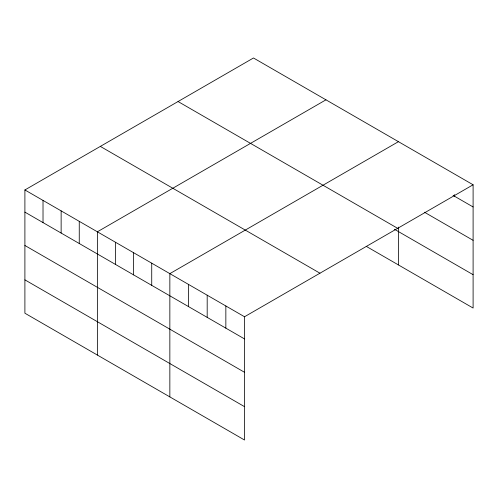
<?xml version="1.0" encoding="UTF-8"?>
<svg xmlns="http://www.w3.org/2000/svg" width="498" height="498" viewBox="0 0 498 498"><rect width="100%" height="100%" fill="white"/><g stroke="black" fill="none" stroke-linecap="round" stroke-linejoin="round"><path stroke-width="0.75" d="M24.9 189.956L244.518 316.753L244.518 440.014L24.9 313.217L24.9 189.956L253.482 57.986L473.1 184.783L473.1 308.044L366.217 246.336M325.953 99.83L97.371 231.8L97.371 355.055M398.431 141.675L169.849 273.645L169.849 396.9M244.518 316.753L473.1 184.783M453.099 195.409L473.1 206.956M424.433 212.216L473.1 240.316M178.047 101.536L397.665 228.333M394.404 229.248L473.1 274.684M100.335 146.406L319.953 273.203M24.9 212.129L244.518 338.926M24.9 245.489L244.518 372.286M24.9 279.857L244.518 406.654M454.431 194.65L454.431 196.181M398.431 227.088L398.431 264.93M225.849 305.977L225.849 328.151M207.187 295.202L207.187 317.369M188.518 284.42L188.518 306.594M151.728 263.181L151.728 285.354M133.613 252.723L133.613 274.896M115.492 242.265L115.492 264.432M79.257 221.342L79.257 243.51M61.136 210.878L61.136 233.052M43.021 200.42L43.021 222.594"/></g></svg>
